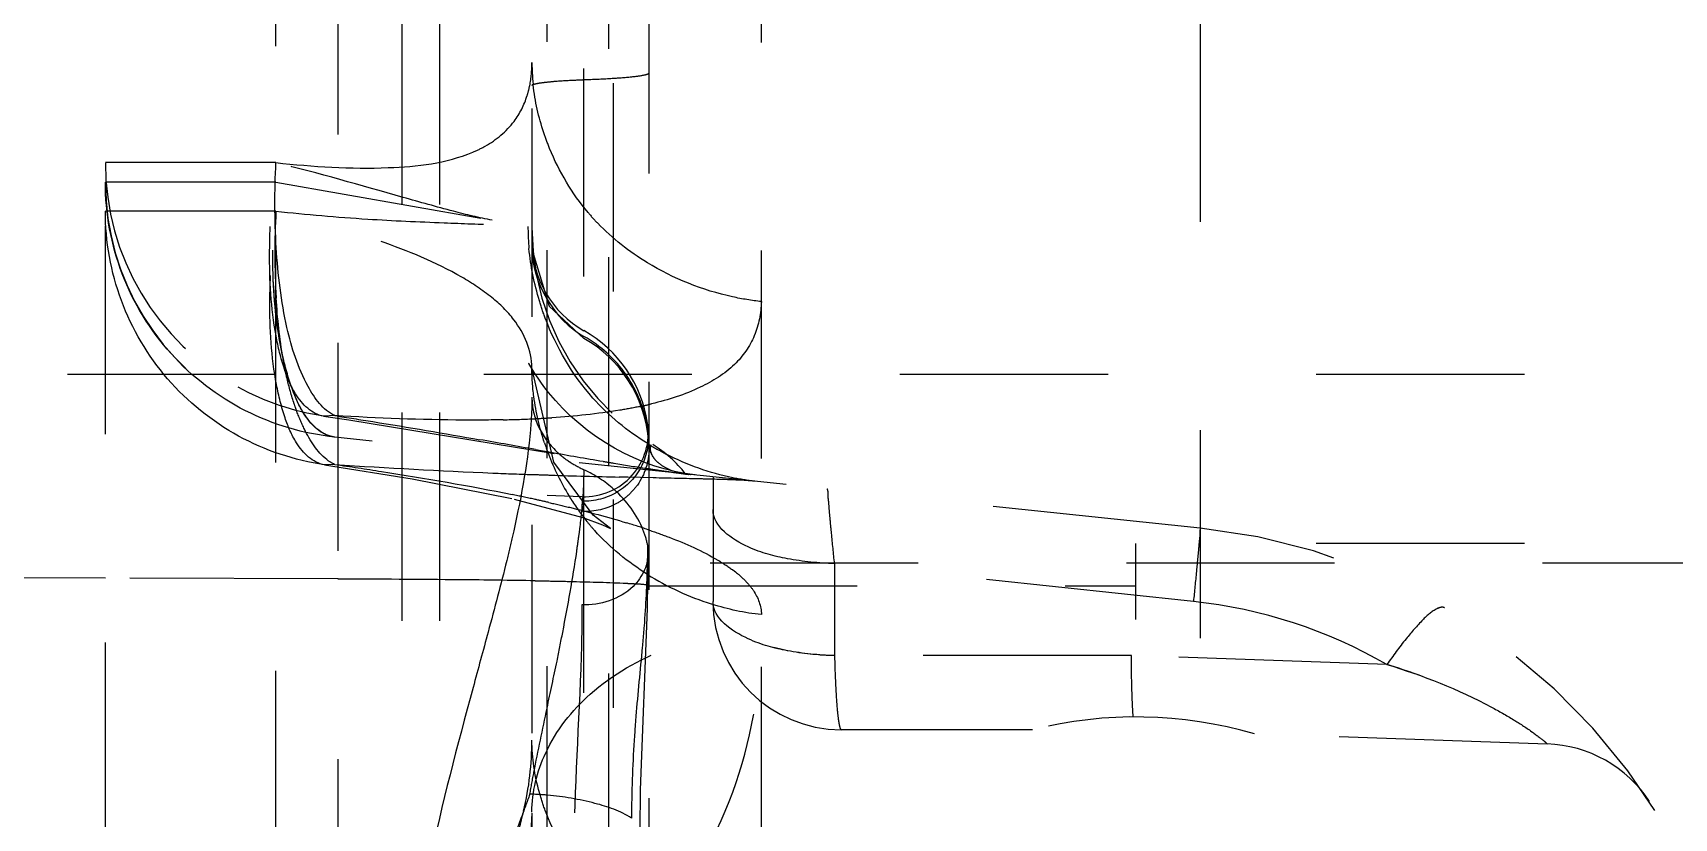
# Model space of a CAD drawing. Header units: millimetres. Extents: x 1147 to 12155, y -6137 to -4403.
# Drawn here: x 3290.88 to 3303.76, y -5228.09 to -5221.93 of the extents above; entities that cross this region are included whole.
import ezdxf

# ---------------------------------------------------------------- set-up
doc = ezdxf.new("R2010")
doc.units = ezdxf.units.MM
doc.header["$LTSCALE"] = 16.335
doc.linetypes.add('HIDDEN', pattern=[0.2, 0.1, -0.1])
doc.layers.add('DEFAULT_2', color=8, linetype='HIDDEN')

msp = doc.modelspace()

# ---------------------------------------------------------------- linework, layer by layer
at = {"layer": 'DEFAULT_2', "color": 8, "linetype": 'HIDDEN'}
for p, q in [((3293.277, -5402.415), (3293.277, -5115.128)), ((3295.718, -5399.454), (3295.718, -5118.089)), ((3295.207, -5396.995), (3295.207, -5120.548)), ((3294.799, -5121.249), (3294.799, -5396.294)), ((3292.79, -5388.654), (3292.79, -5127.217)), ((3295.437, -5127.584), (3295.437, -5389.959)), ((3294.918, -5388.619), (3294.918, -5128.948)), ((3295.401, -5128.948), (3295.401, -5388.595)), ((3291.451, -5388.431), (3291.451, -5129.112)), ((3293.777, -5133.436), (3293.777, -5244.192)), ((3294.074, -5133.436), (3294.074, -5244.192)), ((3300.043, -5169.51), (3300.043, -5254.971)), ((3296.6, -5248.142), (3296.6, -5214.406)), ((3292.79, -5222.95), (3291.451, -5222.95)), ((3292.79, -5223.104), (3291.451, -5223.104)), ((3292.79, -5223.104), (3294.799, -5223.456)), ((3292.79, -5223.331), (3291.451, -5223.331)), ((3315.656, -5224.612), (3268.086, -5224.612)), ((3293.164, -5224.939), (3293.362, -5224.969)), ((3293.252, -5224.935), (3293.165, -5224.939)), ((3293.362, -5224.969), (3295.749, -5225.36)), ((3300.043, -5225.818), (3293.252, -5225.104)), ((3294.828, -5225.201), (3294.948, -5225.223)), ((3295.718, -5225.199), (3295.714, -5225.118)), ((3293.252, -5225.318), (3293.171, -5225.321)), ((3293.171, -5225.321), (3293.86, -5225.431)), ((3295.749, -5225.36), (3296.043, -5225.397)), ((3293.86, -5225.431), (3294.641, -5225.586)), ((3295.553, -5225.419), (3295.485, -5225.418)), ((3295.75, -5225.424), (3295.553, -5225.419)), ((3295.963, -5225.381), (3295.97, -5225.386)), ((3295.963, -5225.381), (3295.963, -5225.381)), ((3295.963, -5225.381), (3295.963, -5225.382)), ((3296.221, -5225.416), (3296.221, -5226.394)), ((3294.659, -5225.59), (3295.198, -5225.736)), ((3295.192, -5225.572), (3294.918, -5225.562)), ((3295.198, -5225.736), (3295.352, -5225.793)), ((3295.707, -5225.95), (3295.712, -5225.998)), ((3299.539, -5236.335), (3299.539, -5225.94)), ((3315.656, -5225.94), (3299.539, -5225.94)), ((3304.365, -5226.093), (3294.799, -5226.093)), ((3297.174, -5226.097), (3297.174, -5226.819)), ((3299.991, -5226.393), (3297.174, -5226.097)), ((3291.451, -5226.211), (3276.086, -5226.159)), ((3293.277, -5226.217), (3291.451, -5226.211)), ((3294.825, -5226.231), (3294.934, -5226.233)), ((3295.718, -5226.272), (3299.539, -5226.272)), ((3299.504, -5226.819), (3297.174, -5226.819)), ((3301.51, -5226.889), (3299.504, -5226.819)), ((3298.728, -5227.4), (3297.226, -5227.4)), ((3302.766, -5227.513), (3300.469, -5227.432)), ((3294.799, -5228.054), (3294.786, -5228.3))]:
    msp.add_line(p, q, dxfattribs=at)
for points in [[(3294.799, -5223.629), (3294.935, -5224.075), (3295.207, -5224.329)], [(3295.352, -5225.793), (3295.416, -5225.821), (3295.28, -5225.716), (3294.972, -5225.3), (3294.799, -5224.56)], [(3295.713, -5225.099), (3295.712, -5225.095), (3295.712, -5225.103)], [(3295.718, -5225.2), (3295.715, -5225.131), (3295.713, -5225.099)], [(3296.029, -5225.396), (3295.975, -5225.386), (3295.963, -5225.381)], [(3295.649, -5228.192), (3295.652, -5227.872), (3295.706, -5226.448), (3295.712, -5226.002)]]:
    msp.add_lwpolyline(points, dxfattribs=at)
for centre, radius, start, end in [((3296.397, -5222.161), 1.598, 180.069, 186.4304), ((3293.462, -5222.95), 2.011, 180.0043, 241.184), ((3293.453, -5223.108), 2.001, 180.0196, 243.0532), ((3298.484, -5223.657), 5.703, 176.7248, 183.572), ((3296.57, -5222.223), 1.738, 220.0769, 223.8049), ((3296.589, -5223.452), 1.821, 179.9304, 185.3638), ((3296.81, -5223.456), 2.011, 180, 264), ((3295.603, -5223.569), 0.804, 180, 240.5096), ((3294.712, -5225.144), 1.006, 8.6075, 60.5096), ((3294.712, -5225.204), 1.005, 4.8924, 60.5075), ((3295.025, -5221.915), 3.013, 281.8555, 283.6905), ((3294.38, -5215.671), 9.299, 271.1966, 272.7554), ((3294.447, -5217.122), 7.846, 272.7742, 273.7178), ((3295.21, -5225.069), 0.503, 268, 8.6075), ((3268.186, -5374.685), 151.839, 79.8946, 80.06255), ((3296.836, -5224.509), 2.041, 198.3064, 201.4725), ((3308.094, -5151.221), 75.16, 259.92736, 260.24348), ((3296.821, -5223.353), 2.118, 238.2924, 242.8116), ((3295.215, -5226.016), 1.006, 38.2883, 58.083), ((3296.608, -5174.939), 50.491, 266.1881, 267.5981), ((3296.789, -5224.529), 1.99, 201.4267, 212.0922), ((3295.555, -5224.602), 0.834, 236.3697, 245.3549), ((3294.813, -5226.218), 0.944, 48.2251, 65.2876), ((3297.758, -5211.972), 13.535, 261.1908, 261.4639), ((3297.423, -5214.205), 11.277, 261.4612, 261.8469), ((3296.515, -5176.861), 48.567, 267.6131, 268.0039), ((3296.675, -5172.362), 53.068, 268.0009, 268.1344), ((3297.16, -5156.475), 68.963, 268.1614, 268.60862), ((3296.098, -5224.731), 0.669, 260.4415, 264.0521), ((3291.743, -5239.722), 14.461, 77.7269, 78.4251), ((3292.081, -5238.164), 12.867, 77.2043, 77.7231), ((3296.674, -5224.6), 1.855, 212.1291, 218.9397), ((3295.218, -5225.182), 0.506, 299.389, 311.1204), ((3296.607, -5224.653), 1.77, 218.9717, 222.0214), ((3293.917, -5231.146), 5.61, 71.2388, 73.1695), ((3299.539, -5230.618), 4.826, 276, 84), ((3286.473, -5224.716), 8.772, 351.5764, 352.29), ((3292.796, -5371.012), 144.795, 89.42948, 89.8098), ((3293.33, -5315.242), 89.023, 89.03805, 89.41579), ((3296.861, -5224.341), 2.173, 237.8672, 252.4591), ((3297.226, -5226.394), 1.006, 180, 270), ((3299.591, -5230.194), 3.821, 59.8618, 83.9982), ((3299.94, -5232.019), 5.365, 69.9399, 72.9899), ((3299.539, -5230.618), 3.318, 73.721, 104.1411), ((3302.731, -5228.517), 1.006, 33.3405, 88), ((3294.722, -5230.135), 2.23, 84.889, 88.4381), ((3292.162, -5227.437), 2.642, 334.6884, 346.8222)]:
    msp.add_arc(centre, radius, start, end, dxfattribs=at)
for points in [[(3294.782, -5222.346), (3294.794, -5222.286), (3294.799, -5222.224), (3294.799, -5222.163)], [(3295.24, -5223.342), (3295.114, -5223.192), (3295.012, -5223.02), (3294.938, -5222.839)], [(3291.584, -5223.823), (3291.497, -5223.595), (3291.451, -5223.347), (3291.451, -5223.104)], [(3291.577, -5224.031), (3291.494, -5223.809), (3291.451, -5223.568), (3291.451, -5223.331)], [(3295.705, -5223.735), (3295.563, -5223.649), (3295.43, -5223.545), (3295.316, -5223.426)], [(3294.799, -5223.619), (3294.799, -5223.888), (3294.973, -5224.183), (3295.207, -5224.314)], [(3291.967, -5224.449), (3291.803, -5224.267), (3291.671, -5224.052), (3291.584, -5223.823)], [(3291.94, -5224.646), (3291.785, -5224.466), (3291.659, -5224.255), (3291.577, -5224.031)], [(3295.277, -5224.797), (3295.116, -5224.615), (3294.99, -5224.398), (3294.904, -5224.171)], [(3292.551, -5224.897), (3292.332, -5224.786), (3292.131, -5224.632), (3291.967, -5224.449)], [(3294.814, -5224.786), (3294.804, -5224.711), (3294.799, -5224.635), (3294.799, -5224.56)], [(3292.497, -5225.096), (3292.288, -5224.981), (3292.096, -5224.827), (3291.94, -5224.646)], [(3293.164, -5224.939), (3292.931, -5224.904), (3292.7, -5224.826), (3292.493, -5224.712)], [(3294.799, -5224.791), (3294.799, -5224.869), (3294.817, -5224.949), (3294.85, -5225.02)], [(3294.898, -5225.15), (3294.859, -5225.032), (3294.83, -5224.909), (3294.814, -5224.786)], [(3295.708, -5225.155), (3295.549, -5225.057), (3295.401, -5224.936), (3295.277, -5224.797)], [(3293.251, -5225.104), (3293.009, -5225.078), (3292.768, -5225.007), (3292.551, -5224.897)], [(3293.014, -5225.042), (3292.99, -5224.994), (3292.969, -5224.944), (3292.95, -5224.893)], [(3293.171, -5225.321), (3292.936, -5225.287), (3292.705, -5225.209), (3292.497, -5225.096)], [(3294.85, -5225.02), (3294.884, -5225.093), (3294.933, -5225.16), (3294.992, -5225.216)], [(3294.992, -5225.216), (3295.023, -5225.246), (3295.057, -5225.273), (3295.093, -5225.297)], [(3295.202, -5225.556), (3295.206, -5225.491), (3295.208, -5225.426), (3295.208, -5225.36)], [(3295.471, -5225.534), (3295.389, -5225.584), (3295.288, -5225.61), (3295.192, -5225.607)], [(3295.198, -5225.688), (3295.198, -5225.668), (3295.195, -5225.649), (3295.193, -5225.629)], [(3295.467, -5225.623), (3295.386, -5225.668), (3295.29, -5225.691), (3295.198, -5225.688)], [(3295.705, -5226.181), (3295.554, -5226.086), (3295.412, -5225.971), (3295.292, -5225.837)], [(3296.258, -5226.069), (3296.297, -5226.092), (3296.336, -5226.117), (3296.372, -5226.144)], [(3296.6, -5226.497), (3296.468, -5226.484), (3296.338, -5226.455), (3296.212, -5226.416)], [(3294.918, -5227.23), (3294.944, -5227.107), (3294.97, -5226.984), (3294.996, -5226.861)], [(3294.734, -5228.039), (3294.777, -5227.857), (3294.799, -5227.669), (3294.799, -5227.482)], [(3294.799, -5228.054), (3294.799, -5228.365), (3294.78, -5228.676), (3294.739, -5228.984)]]:
    msp.add_open_spline(points, degree=3, dxfattribs=at)
for points, knots in [([(3295.718, -5222.247), (3295.718, -5222.251), (3295.703, -5222.259), (3295.661, -5222.269), (3295.56, -5222.282), (3295.403, -5222.293), (3295.278, -5222.299), (3295.208, -5222.301)], [0, 0, 0, 0, 0.023186, 0.075988, 0.275557, 0.590993, 1, 1, 1, 1]), ([(3294.659, -5222.626), (3294.704, -5222.566), (3294.751, -5222.472), (3294.776, -5222.372), (3294.782, -5222.346)], [0, 0, 0, 0, 0.741308, 1, 1, 1, 1]), ([(3294.998, -5222.312), (3294.97, -5222.314), (3294.923, -5222.319), (3294.858, -5222.326), (3294.825, -5222.334), (3294.799, -5222.339), (3294.799, -5222.344)], [0, 0, 0, 0, 0.40734, 0.718658, 0.919491, 1, 1, 1, 1]), ([(3294.938, -5222.839), (3294.921, -5222.798), (3294.862, -5222.637), (3294.823, -5222.467), (3294.809, -5222.34)], [0, 0, 0, 0, 0.256788, 1, 1, 1, 1]), ([(3295.207, -5222.301), (3295.188, -5222.302), (3295.118, -5222.305), (3295.049, -5222.309), (3294.998, -5222.312)], [0, 0, 0, 0, 0.272679, 1, 1, 1, 1]), ([(3294.334, -5222.868), (3294.368, -5222.854), (3294.49, -5222.795), (3294.599, -5222.706), (3294.659, -5222.626)], [0, 0, 0, 0, 0.270515, 1, 1, 1, 1]), ([(3292.79, -5222.95), (3293.083, -5222.981), (3293.598, -5223.015), (3294.127, -5222.955), (3294.334, -5222.868)], [0, 0, 0, 0, 0.567092, 1, 1, 1, 1]), ([(3293.164, -5224.939), (3293.072, -5224.925), (3292.939, -5224.787), (3292.845, -5224.555), (3292.755, -5224.181), (3292.726, -5223.635), (3292.759, -5223.182), (3292.79, -5222.95)], [0, 0, 0, 0, 0.131586, 0.232732, 0.35963, 0.670368, 1, 1, 1, 1]), ([(3292.876, -5224.244), (3292.83, -5224.039), (3292.78, -5223.607), (3292.778, -5223.173), (3292.79, -5222.95)], [0, 0, 0, 0, 0.485349, 1, 1, 1, 1]), ([(3294.488, -5223.401), (3294.385, -5223.383), (3294.151, -5223.325), (3293.587, -5223.166), (3293.125, -5223.033), (3292.79, -5222.95)], [0, 0, 0, 0, 0.178279, 0.411193, 1, 1, 1, 1]), ([(3293.251, -5225.104), (3293.16, -5225.094), (3293.021, -5224.966), (3292.916, -5224.738), (3292.806, -5224.365), (3292.752, -5223.809), (3292.768, -5223.344), (3292.79, -5223.104)], [0, 0, 0, 0, 0.128285, 0.227642, 0.353245, 0.665046, 1, 1, 1, 1]), ([(3293.252, -5225.104), (3293.16, -5225.094), (3293.021, -5224.966), (3292.916, -5224.739), (3292.806, -5224.365), (3292.752, -5223.81), (3292.768, -5223.344), (3292.79, -5223.104)], [0, 0, 0, 0, 0.128272, 0.227623, 0.353223, 0.665031, 1, 1, 1, 1]), ([(3293.171, -5225.321), (3293.079, -5225.307), (3292.946, -5225.171), (3292.851, -5224.939), (3292.758, -5224.565), (3292.728, -5224.018), (3292.76, -5223.563), (3292.79, -5223.331)], [0, 0, 0, 0, 0.131268, 0.232257, 0.359035, 0.669897, 1, 1, 1, 1]), ([(3294.799, -5224.56), (3294.799, -5224.425), (3294.704, -5224.209), (3294.479, -5223.995), (3294.134, -5223.766), (3293.563, -5223.536), (3293.065, -5223.398), (3292.79, -5223.331)], [0, 0, 0, 0, 0.162143, 0.260693, 0.375874, 0.658774, 1, 1, 1, 1]), ([(3292.79, -5223.331), (3293.029, -5223.357), (3293.469, -5223.395), (3294.053, -5223.42), (3294.472, -5223.436), (3294.693, -5223.437), (3294.768, -5223.45)], [0, 0, 0, 0, 0.364524, 0.667034, 0.88437, 1, 1, 1, 1]), ([(3296.081, -5225.401), (3295.643, -5225.355), (3294.97, -5224.962), (3294.56, -5224.123), (3294.483, -5223.638), (3294.488, -5223.401)], [0, 0, 0, 0, 0.478026, 0.742462, 1, 1, 1, 1]), ([(3294.904, -5224.171), (3294.887, -5224.126), (3294.827, -5223.948), (3294.789, -5223.762), (3294.776, -5223.623)], [0, 0, 0, 0, 0.256054, 1, 1, 1, 1]), ([(3296.6, -5224.04), (3296.524, -5224.032), (3296.211, -5223.981), (3295.91, -5223.86), (3295.705, -5223.735)], [0, 0, 0, 0, 0.240081, 1, 1, 1, 1]), ([(3292.846, -5224.48), (3292.835, -5224.431), (3292.794, -5224.219), (3292.775, -5224.003), (3292.768, -5223.837)], [0, 0, 0, 0, 0.231259, 1, 1, 1, 1]), ([(3292.846, -5224.48), (3292.835, -5224.431), (3292.794, -5224.219), (3292.775, -5224.003), (3292.768, -5223.837)], [0, 0, 0, 0, 0.231259, 1, 1, 1, 1]), ([(3292.874, -5224.632), (3292.864, -5224.584), (3292.823, -5224.38), (3292.802, -5224.172), (3292.792, -5224.012)], [0, 0, 0, 0, 0.233069, 1, 1, 1, 1]), ([(3296.6, -5224.04), (3296.596, -5224.131), (3296.563, -5224.316), (3296.391, -5224.56), (3296.101, -5224.738), (3295.869, -5224.811), (3295.738, -5224.843)], [0, 0, 0, 0, 0.214764, 0.430228, 0.683445, 1, 1, 1, 1]), ([(3293.252, -5224.935), (3293.158, -5224.892), (3292.992, -5224.655), (3292.913, -5224.404), (3292.876, -5224.244)], [0, 0, 0, 0, 0.386911, 1, 1, 1, 1]), ([(3295.707, -5225.033), (3295.684, -5224.886), (3295.569, -5224.596), (3295.338, -5224.388), (3295.207, -5224.314)], [0, 0, 0, 0, 0.499199, 1, 1, 1, 1]), ([(3292.995, -5224.895), (3292.979, -5224.867), (3292.913, -5224.736), (3292.871, -5224.593), (3292.846, -5224.48)], [0, 0, 0, 0, 0.213626, 1, 1, 1, 1]), ([(3292.995, -5224.895), (3292.979, -5224.867), (3292.913, -5224.736), (3292.871, -5224.593), (3292.846, -5224.48)], [0, 0, 0, 0, 0.213626, 1, 1, 1, 1]), ([(3292.95, -5224.893), (3292.943, -5224.873), (3292.913, -5224.787), (3292.89, -5224.699), (3292.874, -5224.632)], [0, 0, 0, 0, 0.234199, 1, 1, 1, 1]), ([(3294.799, -5224.791), (3294.799, -5224.876), (3294.78, -5225.247), (3294.707, -5225.613), (3294.644, -5225.892)], [0, 0, 0, 0, 0.229439, 1, 1, 1, 1]), ([(3293.251, -5225.104), (3293.229, -5225.101), (3293.118, -5225.071), (3293.04, -5224.973), (3292.995, -5224.895)], [0, 0, 0, 0, 0.202988, 1, 1, 1, 1]), ([(3293.251, -5225.104), (3293.229, -5225.101), (3293.118, -5225.071), (3293.04, -5224.973), (3292.995, -5224.895)], [0, 0, 0, 0, 0.202988, 1, 1, 1, 1]), ([(3293.252, -5224.935), (3293.351, -5224.951), (3293.731, -5225.01), (3294.11, -5225.075), (3294.39, -5225.124)], [0, 0, 0, 0, 0.26238, 1, 1, 1, 1]), ([(3294.574, -5224.968), (3294.472, -5224.97), (3294.03, -5224.973), (3293.589, -5224.955), (3293.252, -5224.935)], [0, 0, 0, 0, 0.232584, 1, 1, 1, 1]), ([(3295.644, -5224.864), (3295.593, -5224.875), (3295.365, -5224.917), (3295.134, -5224.94), (3294.956, -5224.952)], [0, 0, 0, 0, 0.228122, 1, 1, 1, 1]), ([(3293.252, -5225.318), (3293.229, -5225.309), (3293.125, -5225.241), (3293.058, -5225.131), (3293.014, -5225.042)], [0, 0, 0, 0, 0.196148, 1, 1, 1, 1]), ([(3295.707, -5225.033), (3295.721, -5225.125), (3295.695, -5225.328), (3295.557, -5225.482), (3295.471, -5225.534)], [0, 0, 0, 0, 0.480555, 1, 1, 1, 1]), ([(3295.714, -5225.118), (3295.713, -5225.109), (3295.711, -5225.08), (3295.707, -5225.052), (3295.707, -5225.033)], [0, 0, 0, 0, 0.337787, 1, 1, 1, 1]), ([(3295.718, -5225.199), (3295.718, -5225.297), (3295.672, -5225.438), (3295.579, -5225.538), (3295.551, -5225.563)], [0, 0, 0, 0, 0.725037, 1, 1, 1, 1]), ([(3296.029, -5225.396), (3295.965, -5225.389), (3295.879, -5225.371), (3295.79, -5225.306), (3295.747, -5225.265), (3295.705, -5225.166), (3295.738, -5225.168)], [0, 0, 0, 0, 0.470493, 0.632183, 0.76051, 1, 1, 1, 1]), ([(3295.738, -5225.234), (3295.735, -5225.226), (3295.728, -5225.206), (3295.726, -5225.176), (3295.738, -5225.169)], [0, 0, 0, 0, 0.357805, 1, 1, 1, 1]), ([(3296.548, -5225.45), (3296.491, -5225.444), (3296.25, -5225.406), (3296.018, -5225.322), (3295.853, -5225.237)], [0, 0, 0, 0, 0.239662, 1, 1, 1, 1]), ([(3293.252, -5225.318), (3293.374, -5225.336), (3293.84, -5225.406), (3294.305, -5225.485), (3294.645, -5225.555)], [0, 0, 0, 0, 0.26294, 1, 1, 1, 1]), ([(3295.357, -5225.294), (3295.386, -5225.299), (3295.495, -5225.317), (3295.604, -5225.335), (3295.685, -5225.348)], [0, 0, 0, 0, 0.263566, 1, 1, 1, 1]), ([(3295.824, -5225.369), (3295.843, -5225.371), (3295.915, -5225.381), (3295.988, -5225.391), (3296.041, -5225.397)], [0, 0, 0, 0, 0.264228, 1, 1, 1, 1]), ([(3296.235, -5225.435), (3296.201, -5225.434), (3296.039, -5225.43), (3295.877, -5225.427), (3295.75, -5225.424)], [0, 0, 0, 0, 0.213749, 1, 1, 1, 1]), ([(3296.548, -5225.45), (3296.531, -5225.448), (3296.427, -5225.441), (3296.322, -5225.438), (3296.235, -5225.435)], [0, 0, 0, 0, 0.167449, 1, 1, 1, 1]), ([(3294.931, -5225.617), (3294.985, -5225.629), (3295.19, -5225.677), (3295.393, -5225.731), (3295.541, -5225.776)], [0, 0, 0, 0, 0.265444, 1, 1, 1, 1]), ([(3295.166, -5225.893), (3295.17, -5225.864), (3295.185, -5225.752), (3295.196, -5225.639), (3295.202, -5225.556)], [0, 0, 0, 0, 0.260284, 1, 1, 1, 1]), ([(3295.707, -5225.95), (3295.699, -5225.911), (3295.65, -5225.746), (3295.542, -5225.603), (3295.444, -5225.516)], [0, 0, 0, 0, 0.231026, 1, 1, 1, 1]), ([(3297.174, -5226.097), (3297.166, -5226.017), (3297.155, -5225.904), (3297.141, -5225.762), (3297.133, -5225.676), (3297.129, -5225.609), (3297.121, -5225.554), (3297.125, -5225.533), (3297.118, -5225.51), (3297.121, -5225.51)], [0, 0, 0, 0, 0.407929, 0.580511, 0.727184, 0.844746, 0.930559, 0.982681, 1, 1, 1, 1]), ([(3297.174, -5226.097), (3297.05, -5226.094), (3296.815, -5226.068), (3296.48, -5225.983), (3296.221, -5225.807), (3296.221, -5225.673)], [0, 0, 0, 0, 0.337848, 0.632617, 1, 1, 1, 1]), ([(3295.721, -5225.834), (3295.773, -5225.852), (3295.957, -5225.918), (3296.137, -5225.997), (3296.258, -5226.069)], [0, 0, 0, 0, 0.281759, 1, 1, 1, 1]), ([(3300.043, -5225.818), (3300.047, -5225.818), (3300.039, -5225.839), (3300.044, -5225.861), (3300.036, -5225.914), (3300.032, -5225.979), (3300.023, -5226.063), (3300.01, -5226.203), (3299.999, -5226.315), (3299.991, -5226.393)], [0, 0, 0, 0, 0.017604, 0.0694, 0.154447, 0.271213, 0.417335, 0.590263, 1, 1, 1, 1]), ([(3294.644, -5225.892), (3294.63, -5225.952), (3294.571, -5226.201), (3294.505, -5226.447), (3294.455, -5226.634)], [0, 0, 0, 0, 0.242894, 1, 1, 1, 1]), ([(3294.996, -5226.861), (3295.011, -5226.786), (3295.068, -5226.501), (3295.12, -5226.214), (3295.151, -5226.001)], [0, 0, 0, 0, 0.263009, 1, 1, 1, 1]), ([(3295.712, -5225.998), (3295.716, -5226.098), (3295.598, -5226.348), (3295.334, -5226.424), (3295.192, -5226.42)], [0, 0, 0, 0, 0.41479, 1, 1, 1, 1]), ([(3295.707, -5225.95), (3295.706, -5225.998), (3295.702, -5226.211), (3295.692, -5226.424), (3295.679, -5226.588)], [0, 0, 0, 0, 0.228691, 1, 1, 1, 1]), ([(3296.372, -5226.144), (3296.384, -5226.152), (3296.425, -5226.184), (3296.463, -5226.22), (3296.489, -5226.248)], [0, 0, 0, 0, 0.267239, 1, 1, 1, 1]), ([(3294.934, -5226.233), (3294.997, -5226.234), (3295.199, -5226.239), (3295.401, -5226.244), (3295.541, -5226.251)], [0, 0, 0, 0, 0.310093, 1, 1, 1, 1]), ([(3295.541, -5226.251), (3295.561, -5226.252), (3295.617, -5226.255), (3295.673, -5226.257), (3295.708, -5226.264)], [0, 0, 0, 0, 0.361715, 1, 1, 1, 1]), ([(3296.489, -5226.248), (3296.507, -5226.267), (3296.564, -5226.338), (3296.6, -5226.431), (3296.6, -5226.497)], [0, 0, 0, 0, 0.282184, 1, 1, 1, 1]), ([(3297.174, -5226.819), (3297.05, -5226.816), (3296.815, -5226.79), (3296.48, -5226.704), (3296.221, -5226.529), (3296.221, -5226.394)], [0, 0, 0, 0, 0.337799, 0.632548, 1, 1, 1, 1]), ([(3295.192, -5226.419), (3295.192, -5226.554), (3295.18, -5227.209), (3295.129, -5227.863), (3295.129, -5228.383)], [0, 0, 0, 0, 0.206135, 1, 1, 1, 1]), ([(3301.962, -5226.444), (3301.943, -5226.432), (3301.868, -5226.463), (3301.776, -5226.55), (3301.645, -5226.699), (3301.558, -5226.82), (3301.51, -5226.889)], [0, 0, 0, 0, 0.103756, 0.308107, 0.614402, 1, 1, 1, 1]), ([(3301.962, -5226.444), (3301.951, -5226.437), (3301.928, -5226.439), (3301.911, -5226.447), (3301.905, -5226.449)], [0, 0, 0, 0, 0.681851, 1, 1, 1, 1]), ([(3293.252, -5230.588), (3293.765, -5230.411), (3294.699, -5229.978), (3295.81, -5229.02), (3296.469, -5227.854), (3296.6, -5227.008), (3296.6, -5226.598)], [0, 0, 0, 0, 0.292694, 0.5489, 0.778475, 1, 1, 1, 1]), ([(3294.455, -5226.634), (3294.416, -5226.779), (3294.252, -5227.379), (3294.092, -5227.98), (3293.997, -5228.443)], [0, 0, 0, 0, 0.241373, 1, 1, 1, 1]), ([(3294.799, -5228.046), (3294.799, -5227.888), (3294.888, -5227.533), (3295.261, -5227.062), (3295.865, -5226.721), (3296.348, -5226.617), (3296.6, -5226.598)], [0, 0, 0, 0, 0.189402, 0.419531, 0.698579, 1, 1, 1, 1]), ([(3295.679, -5226.588), (3295.675, -5226.643), (3295.654, -5226.879), (3295.629, -5227.114), (3295.615, -5227.295)], [0, 0, 0, 0, 0.234104, 1, 1, 1, 1]), ([(3297.174, -5226.819), (3297.132, -5226.818), (3296.972, -5226.81), (3296.813, -5226.786), (3296.698, -5226.756)], [0, 0, 0, 0, 0.258794, 1, 1, 1, 1]), ([(3297.174, -5226.819), (3297.176, -5226.898), (3297.181, -5227.039), (3297.191, -5227.204), (3297.201, -5227.304), (3297.209, -5227.355), (3297.215, -5227.382), (3297.222, -5227.4), (3297.226, -5227.4)], [0, 0, 0, 0, 0.406085, 0.722945, 0.839327, 0.924638, 0.977754, 1, 1, 1, 1]), ([(3299.519, -5227.299), (3299.516, -5227.27), (3299.507, -5227.11), (3299.505, -5226.95), (3299.504, -5226.819)], [0, 0, 0, 0, 0.182674, 1, 1, 1, 1]), ([(3301.51, -5226.889), (3301.792, -5226.975), (3302.129, -5227.105), (3302.498, -5227.317), (3302.627, -5227.399), (3302.727, -5227.476), (3302.751, -5227.495), (3302.769, -5227.513), (3302.766, -5227.513)], [0, 0, 0, 0, 0.627448, 0.769396, 0.890648, 0.973508, 0.994455, 1, 1, 1, 1]), ([(3294.783, -5227.906), (3294.793, -5227.848), (3294.835, -5227.623), (3294.883, -5227.398), (3294.918, -5227.23)], [0, 0, 0, 0, 0.254507, 1, 1, 1, 1]), ([(3295.615, -5227.295), (3295.61, -5227.358), (3295.591, -5227.624), (3295.581, -5227.891), (3295.58, -5228.094)], [0, 0, 0, 0, 0.237042, 1, 1, 1, 1]), ([(3294.903, -5228.033), (3294.886, -5227.987), (3294.828, -5227.809), (3294.799, -5227.621), (3294.799, -5227.482)], [0, 0, 0, 0, 0.260517, 1, 1, 1, 1]), ([(3294.783, -5227.906), (3294.759, -5227.969), (3294.664, -5228.227), (3294.578, -5228.487), (3294.52, -5228.685)], [0, 0, 0, 0, 0.246603, 1, 1, 1, 1]), ([(3295.58, -5228.094), (3295.494, -5228.038), (3295.272, -5227.963), (3295.046, -5227.925), (3294.92, -5227.914)], [0, 0, 0, 0, 0.448508, 1, 1, 1, 1]), ([(3295.316, -5228.675), (3295.269, -5228.629), (3295.098, -5228.439), (3294.969, -5228.211), (3294.903, -5228.033)], [0, 0, 0, 0, 0.256514, 1, 1, 1, 1])]:
    msp.add_open_spline(points, degree=3, knots=knots, dxfattribs=at)

doc.saveas('drawing.dxf')
